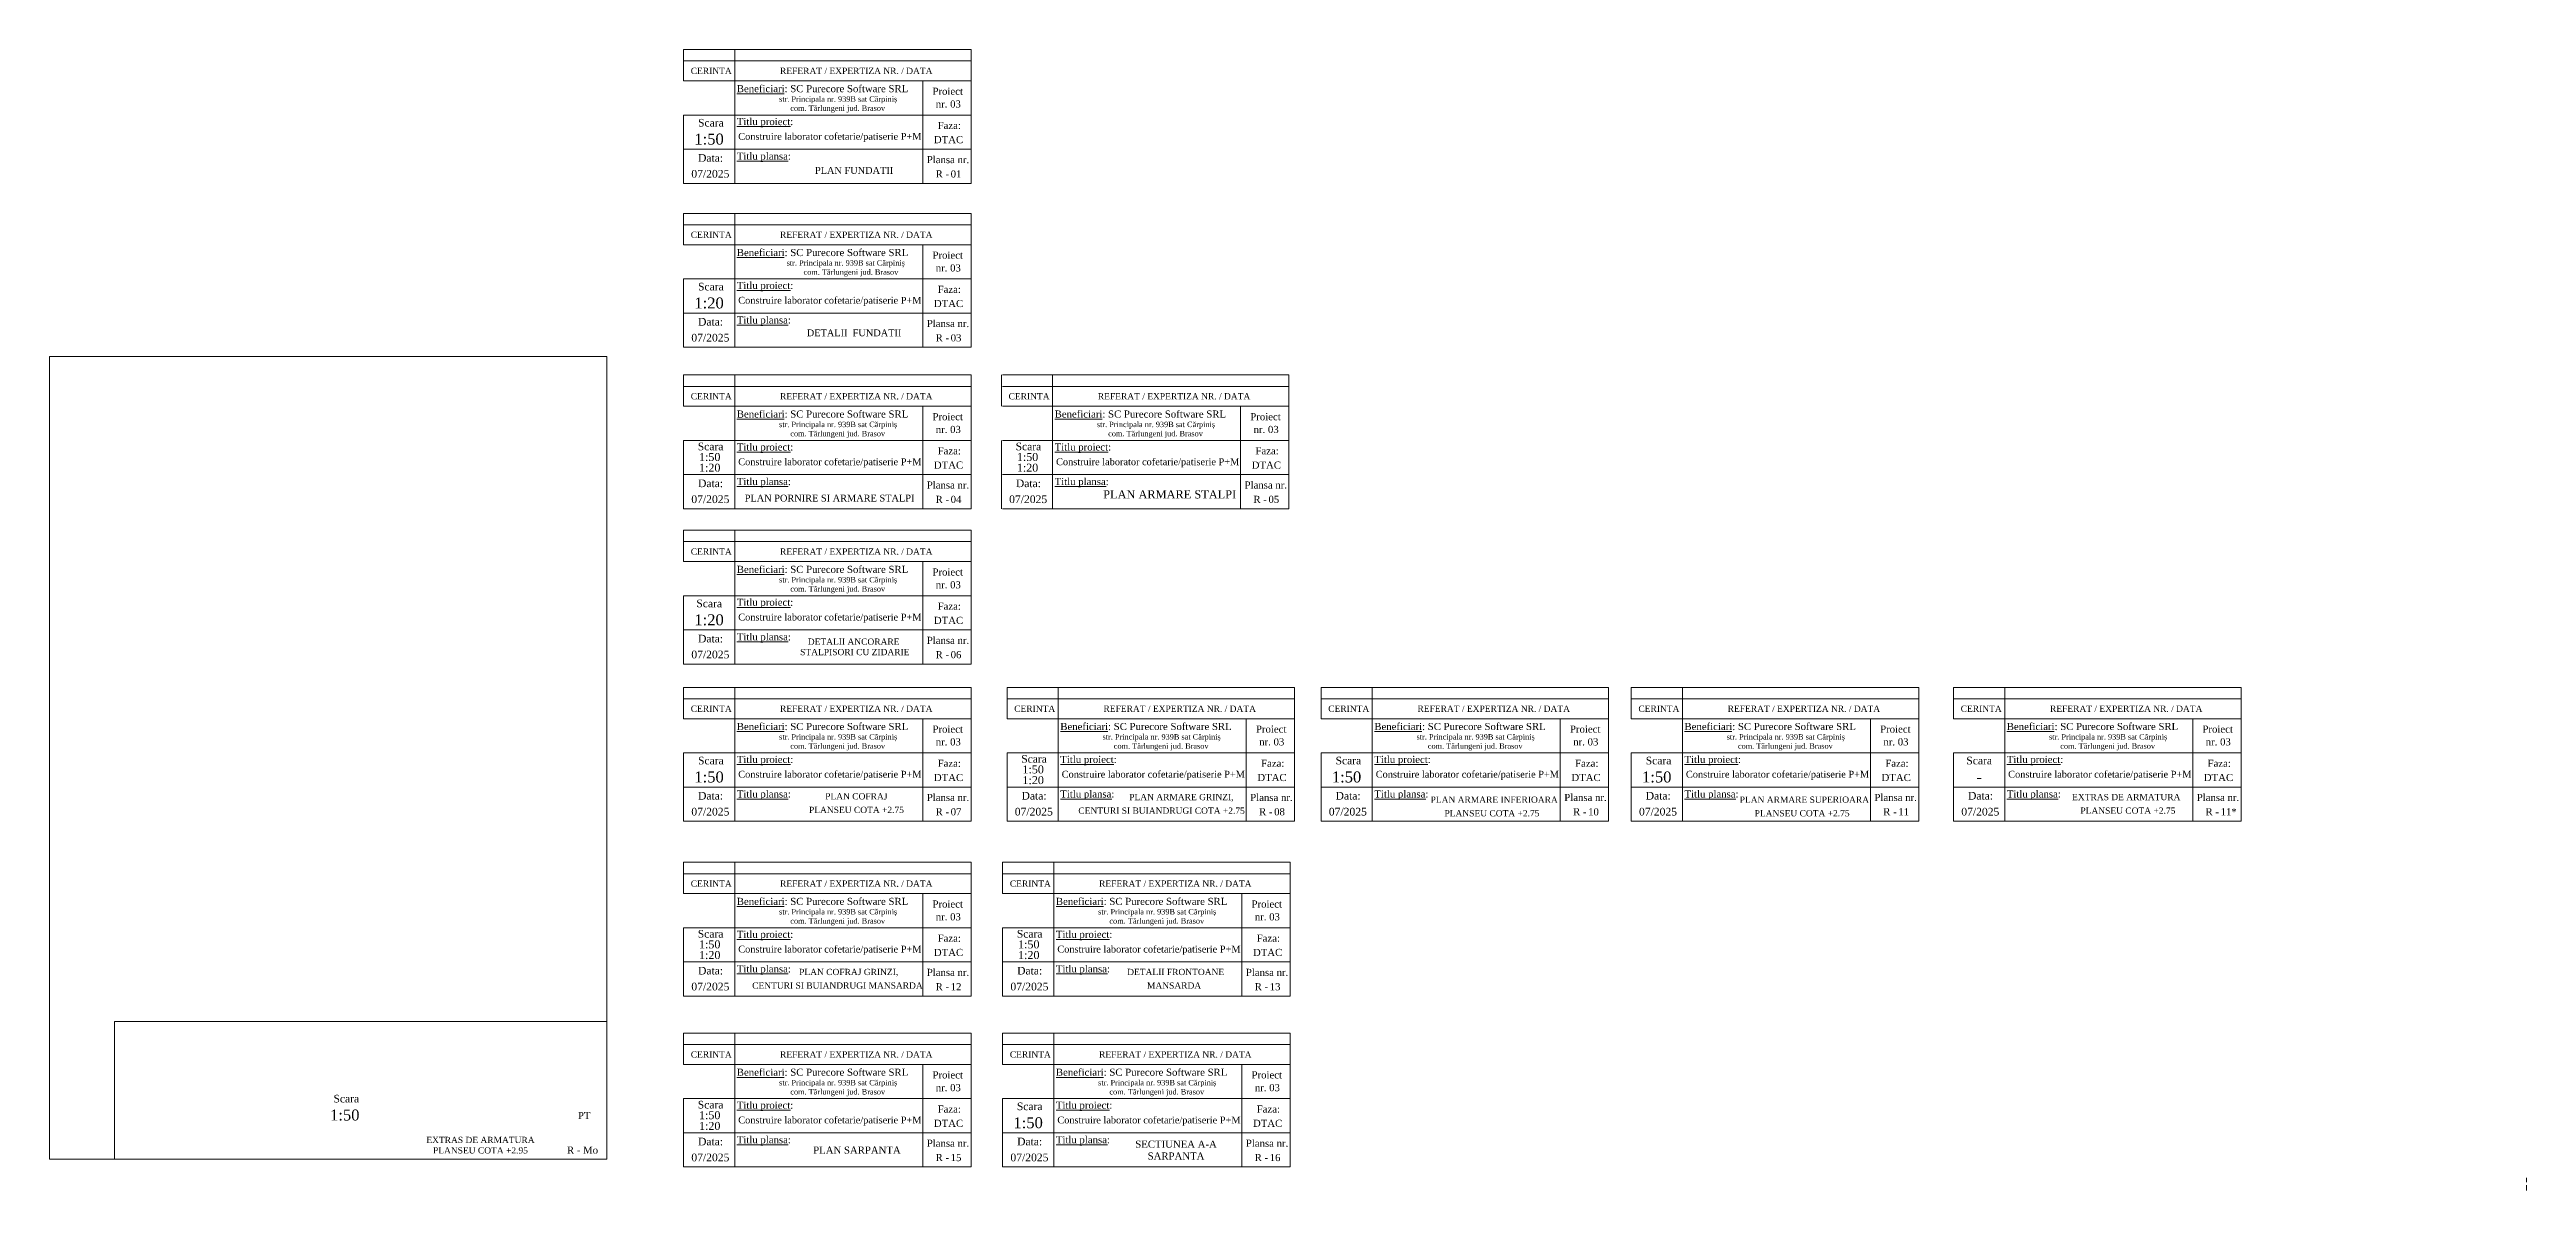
# Paper-space layout '11 Extras planseu' of a CAD drawing. Header units: millimetres. Extents: x 9 to 879, y -3 to 397.
import ezdxf
from ezdxf.enums import TextEntityAlignment as Align

# ---------------------------------------------------------------- set-up
doc = ezdxf.new("R2010")
doc.units = ezdxf.units.MM
doc.linetypes.add('HIDDEN', pattern=[9.525, 6.35, -3.175])
doc.layers.get('0').update_dxf_attribs({"lineweight": 15})
doc.layers.add('Cote', color=7, linetype='Continuous', lineweight=18)
doc.layers.add('xxx', color=3, linetype='Continuous', plot=False)
doc.styles.add('WMF-Times New Roman0', font='times.ttf')

psp = doc.layouts.new('11 Extras planseu')

# ---------------------------------------------------------------- linework, layer by layer
at = {"ltscale": 1.5}
for points in [[(231.59, 386.26), (332.59, 386.26), (332.59, 350.26), (231.59, 350.26)], [(231.59, 328.71), (332.59, 328.71), (332.59, 292.71), (231.59, 292.71)], [(231.59, 271.99), (332.59, 271.99), (332.59, 235.99), (231.59, 235.99)], [(343.65, 271.99), (444.21, 271.99), (444.21, 235.99), (343.65, 235.99)], [(231.59, 217.45), (332.59, 217.45), (332.59, 181.45), (231.59, 181.45)], [(231.59, 162.28), (332.59, 162.28), (332.59, 126.28), (231.59, 126.28)], [(345.19, 162.28), (446.19, 162.28), (446.19, 126.28), (345.19, 126.28)], [(455.48, 162.28), (556.48, 162.28), (556.48, 126.28), (455.48, 126.28)], [(564.41, 162.28), (665.41, 162.28), (665.41, 126.28), (564.41, 126.28)], [(677.6, 162.28), (778.6, 162.28), (778.6, 126.28), (677.6, 126.28)], [(231.59, 100.86), (332.59, 100.86), (332.59, 64.86), (231.59, 64.86)], [(231.59, 40.86), (332.59, 40.86), (332.59, 4.86), (231.59, 4.86)]]:
    psp.add_lwpolyline(points, dxfattribs=at)
psp.add_lwpolyline([(8.93, 7.56), (204.64, 7.56), (204.64, 289.43), (8.93, 289.43)], close=True, dxfattribs=at)
at = {"linetype": 'HIDDEN', "ltscale": 0.3}
psp.add_lwpolyline([(878.82, -3.38), (878.82, 1.11)], dxfattribs=at)
at = {"layer": 'Cote', "ltscale": 1.5}
for points in [[(231.59, 386.26), (231.59, 397.26)], [(332.59, 386.26), (332.59, 397.26), (231.59, 397.26)], [(231.59, 393.26), (332.59, 393.26)], [(249.59, 350.26), (249.59, 397.26)], [(315.59, 386.26), (315.59, 350.26)], [(231.59, 374.26), (332.59, 374.26)], [(231.59, 350.26), (231.59, 374.26)], [(250.36, 381.74), (266.97, 381.74)], [(250.36, 370.18), (269.14, 370.18)], [(231.59, 362.26), (332.59, 362.26)], [(250.36, 358.05), (268.38, 358.05)], [(231.59, 328.71), (231.59, 339.71)], [(332.59, 328.71), (332.59, 339.71), (231.59, 339.71)], [(249.59, 292.71), (249.59, 339.71)], [(231.59, 335.71), (332.59, 335.71)], [(250.36, 324.19), (266.97, 324.19)], [(315.59, 328.71), (315.59, 292.71)], [(231.59, 316.71), (332.59, 316.71)], [(231.59, 292.71), (231.59, 316.71)], [(231.59, 304.71), (332.59, 304.71)], [(250.36, 312.63), (269.14, 312.63)], [(250.36, 300.5), (268.38, 300.5)], [(231.59, 271.99), (231.59, 282.99)], [(332.59, 271.99), (332.59, 282.99), (231.59, 282.99)], [(231.59, 278.99), (332.59, 278.99)], [(249.59, 235.99), (249.59, 282.99)], [(343.21, 271.99), (343.21, 282.99)], [(444.21, 271.99), (444.21, 282.99), (343.65, 282.99)], [(343.65, 278.99), (444.21, 278.99)], [(361.21, 235.99), (361.21, 282.99)], [(315.59, 271.99), (315.59, 235.99)], [(427.21, 271.99), (427.21, 235.99)], [(250.36, 267.47), (266.97, 267.47)], [(361.98, 267.47), (378.59, 267.47)], [(231.59, 259.99), (332.59, 259.99)], [(231.59, 235.99), (231.59, 259.99)], [(250.36, 255.91), (269.14, 255.91)], [(343.21, 235.99), (343.21, 259.99)], [(343.65, 259.99), (444.21, 259.99)], [(361.98, 255.91), (380.75, 255.91)], [(231.59, 247.99), (332.59, 247.99)], [(250.36, 243.78), (268.38, 243.78)], [(343.65, 247.99), (444.21, 247.99)], [(361.98, 243.78), (380, 243.78)], [(231.59, 217.45), (231.59, 228.45)], [(332.59, 217.45), (332.59, 228.45), (231.59, 228.45)], [(249.59, 181.45), (249.59, 228.45)], [(231.59, 224.45), (332.59, 224.45)], [(250.36, 212.93), (266.97, 212.93)], [(315.59, 217.45), (315.59, 181.45)], [(231.59, 205.45), (332.59, 205.45)], [(231.59, 181.45), (231.59, 205.45)], [(250.36, 201.38), (269.14, 201.38)], [(231.59, 193.45), (332.59, 193.45)], [(250.36, 189.24), (268.38, 189.24)], [(231.59, 162.28), (231.59, 173.28)], [(332.59, 162.28), (332.59, 173.28), (231.59, 173.28)], [(231.59, 169.28), (332.59, 169.28)], [(249.59, 126.28), (249.59, 173.28)], [(345.19, 162.28), (345.19, 173.28)], [(446.19, 162.28), (446.19, 173.28), (345.19, 173.28)], [(345.19, 169.28), (446.19, 169.28)], [(363.19, 126.28), (363.19, 173.28)], [(455.48, 162.28), (455.48, 173.28)], [(455.48, 173.28), (556.48, 173.28)], [(455.48, 169.28), (556.48, 169.28)], [(473.48, 126.28), (473.48, 173.28)], [(556.48, 162.28), (556.48, 173.28)], [(564.41, 162.28), (564.41, 173.28)], [(564.41, 173.28), (665.41, 173.28)], [(564.41, 169.28), (665.41, 169.28)], [(582.41, 126.28), (582.41, 173.28)], [(665.41, 162.28), (665.41, 173.28)], [(677.6, 162.28), (677.6, 173.28)], [(677.6, 173.28), (778.6, 173.28)], [(677.6, 169.28), (778.6, 169.28)], [(695.6, 126.28), (695.6, 173.28)], [(778.6, 162.28), (778.6, 173.28)], [(250.36, 157.76), (266.97, 157.76)], [(315.59, 162.28), (315.59, 126.28)], [(363.96, 157.76), (380.57, 157.76)], [(429.19, 162.28), (429.19, 126.28)], [(474.25, 157.76), (490.86, 157.76)], [(539.48, 162.28), (539.48, 126.28)], [(583.17, 157.76), (599.78, 157.76)], [(648.41, 162.28), (648.41, 126.28)], [(696.37, 157.76), (712.98, 157.76)], [(761.6, 162.28), (761.6, 126.28)], [(231.59, 150.28), (332.59, 150.28)], [(231.59, 126.28), (231.59, 150.28)], [(345.19, 150.28), (446.19, 150.28)], [(345.19, 126.28), (345.19, 150.28)], [(455.48, 150.28), (556.48, 150.28)], [(455.48, 126.28), (455.48, 150.28)], [(564.41, 150.28), (665.41, 150.28)], [(564.41, 126.28), (564.41, 150.28)], [(677.6, 150.28), (778.6, 150.28)], [(677.6, 126.28), (677.6, 150.28)], [(250.36, 146.2), (269.14, 146.2)], [(363.96, 146.2), (382.74, 146.2)], [(474.25, 146.2), (493.02, 146.2)], [(583.17, 146.2), (601.95, 146.2)], [(696.37, 146.2), (715.14, 146.2)], [(231.59, 138.28), (332.59, 138.28)], [(250.36, 134.07), (268.38, 134.07)], [(345.19, 138.28), (446.19, 138.28)], [(363.96, 134.07), (381.98, 134.07)], [(455.48, 138.28), (556.48, 138.28)], [(474.25, 134.07), (492.27, 134.07)], [(564.41, 138.28), (665.41, 138.28)], [(583.17, 134.07), (601.2, 134.07)], [(677.6, 138.28), (778.6, 138.28)], [(696.37, 134.07), (714.39, 134.07)], [(231.59, 100.86), (231.59, 111.86)], [(332.59, 100.86), (332.59, 111.86), (231.59, 111.86)], [(231.59, 107.86), (332.59, 107.86)], [(249.59, 64.86), (249.59, 111.86)], [(444.65, 100.86), (444.65, 111.86), (343.65, 111.86), (343.65, 100.86), (444.65, 100.86), (444.65, 64.86), (343.65, 64.86), (343.65, 88.86), (444.65, 88.86)], [(343.65, 107.86), (444.65, 107.86)], [(361.65, 64.86), (361.65, 111.86)], [(250.36, 96.34), (266.97, 96.34)], [(315.59, 100.86), (315.59, 64.86)], [(362.42, 96.34), (379.03, 96.34)], [(427.65, 100.86), (427.65, 64.86)], [(231.59, 88.86), (332.59, 88.86)], [(231.59, 64.86), (231.59, 88.86)], [(250.36, 84.78), (269.14, 84.78)], [(362.42, 84.78), (381.19, 84.78)], [(231.59, 76.86), (332.59, 76.86)], [(250.36, 72.65), (268.38, 72.65)], [(343.65, 76.86), (444.65, 76.86)], [(362.42, 72.65), (380.44, 72.65)], [(231.59, 40.86), (231.59, 51.86)], [(332.59, 40.86), (332.59, 51.86), (231.59, 51.86)], [(231.59, 47.86), (332.59, 47.86)], [(249.59, 4.86), (249.59, 51.86)], [(444.65, 40.86), (444.65, 51.86), (343.65, 51.86), (343.65, 40.86), (444.65, 40.86), (444.65, 4.86), (343.65, 4.86), (343.65, 28.86), (444.65, 28.86)], [(343.65, 47.86), (444.65, 47.86)], [(361.65, 4.86), (361.65, 51.86)], [(250.36, 36.34), (266.97, 36.34)], [(315.59, 40.86), (315.59, 4.86)], [(362.42, 36.34), (379.03, 36.34)], [(427.65, 40.86), (427.65, 4.86)], [(231.59, 28.86), (332.59, 28.86)], [(231.59, 4.86), (231.59, 28.86)], [(250.36, 24.78), (269.14, 24.78)], [(362.42, 24.78), (381.19, 24.78)], [(231.59, 16.86), (332.59, 16.86)], [(250.36, 12.64), (268.38, 12.64)], [(343.65, 16.86), (444.65, 16.86)], [(362.42, 12.64), (380.44, 12.64)]]:
    psp.add_lwpolyline(points, dxfattribs=at)

# ---------------------------------------------------------------- texts
at = {"color": 0, "style": 'WMF-Times New Roman0'}
for s, height, p in [('CERINTA', 2.2, (234.12, 388.67)), ('Beneficiari: SC Purecore Software SRL', 2.5, (250.3, 382.28)), ('REFERAT / EXPERTIZA NR. / DATA', 2.2, (265.48, 388.67)), ('Proiect', 2.5, (319.02, 381.36)), ('str. Principala nr. 939B sat Cărpiniș', 1.9, (265.13, 378.94)), ('com. Tărlungeni jud. Brasov', 1.9, (269.09, 375.72)), ('nr. 03', 2.5, (320.17, 376.88)), ('Scara', 2.684, (236.69, 370.22)), ('Titlu proiect:', 2.5, (250.3, 370.72)), ('Faza:', 2.5, (320.82, 369.36)), ('Data:', 2.684, (236.69, 357.86)), ('Titlu plansa:', 2.5, (250.3, 358.59)), ('Plansa nr.', 2.5, (317.01, 357.36)), ('07/2025', 2.7, (234.32, 352.28)), ('CERINTA', 2.2, (234.12, 331.12)), ('REFERAT / EXPERTIZA NR. / DATA', 2.2, (265.48, 331.12)), ('Beneficiari: SC Purecore Software SRL', 2.5, (250.3, 324.73)), ('str. Principala nr. 939B sat Cărpiniș', 1.9, (267.8, 321.39)), ('Proiect', 2.5, (319.02, 323.81)), ('nr. 03', 2.5, (320.17, 319.33)), ('Titlu proiect:', 2.5, (250.3, 313.17)), ('com. Tărlungeni jud. Brasov', 1.9, (273.72, 318.17)), ('Faza:', 2.5, (320.82, 311.81)), ('07/2025', 2.7, (234.32, 294.73)), ('Data:', 2.684, (236.69, 300.32)), ('Titlu plansa:', 2.5, (250.3, 301.04)), ('Plansa nr.', 2.5, (317.01, 299.81)), ('CERINTA', 2.2, (234.12, 274.4)), ('Beneficiari: SC Purecore Software SRL', 2.5, (250.3, 268.01)), ('REFERAT / EXPERTIZA NR. / DATA', 2.2, (265.48, 274.4)), ('CERINTA', 2.2, (345.74, 274.4)), ('Beneficiari: SC Purecore Software SRL', 2.5, (361.92, 268.01)), ('REFERAT / EXPERTIZA NR. / DATA', 2.2, (377.09, 274.4)), ('str. Principala nr. 939B sat Cărpiniș', 1.9, (265.13, 264.67)), ('com. Tărlungeni jud. Brasov', 1.9, (269.09, 261.45)), ('Proiect', 2.5, (319.02, 267.09)), ('nr. 03', 2.5, (320.17, 262.61)), ('str. Principala nr. 939B sat Cărpiniș', 1.9, (376.74, 264.67)), ('com. Tărlungeni jud. Brasov', 1.9, (380.7, 261.45)), ('Proiect', 2.5, (430.63, 267.09)), ('nr. 03', 2.5, (431.79, 262.61)), ('Titlu proiect:', 2.5, (250.3, 256.45)), ('Faza:', 2.5, (320.82, 255.09)), ('Titlu proiect:', 2.5, (361.92, 256.45)), ('Faza:', 2.5, (432.44, 255.09)), ('Data:', 2.684, (236.69, 243.59)), ('Titlu plansa:', 2.5, (250.3, 244.32)), ('Plansa nr.', 2.5, (317.01, 243.09)), ('Data:', 2.684, (348.31, 243.59)), ('Titlu plansa:', 2.5, (361.92, 244.32)), ('Plansa nr.', 2.5, (428.63, 243.09)), ('07/2025', 2.7, (234.32, 238)), ('07/2025', 2.7, (345.94, 238)), ('CERINTA', 2.2, (234.12, 219.87)), ('REFERAT / EXPERTIZA NR. / DATA', 2.2, (265.48, 219.87)), ('Beneficiari: SC Purecore Software SRL', 2.5, (250.3, 213.47)), ('str. Principala nr. 939B sat Cărpiniș', 1.9, (265.13, 210.13)), ('com. Tărlungeni jud. Brasov', 1.9, (269.09, 206.92)), ('Proiect', 2.5, (319.02, 212.55)), ('nr. 03', 2.5, (320.17, 208.07)), ('Titlu proiect:', 2.5, (250.3, 201.92)), ('Faza:', 2.5, (320.82, 200.55)), ('Data:', 2.684, (236.69, 189.06)), ('Titlu plansa:', 2.5, (250.3, 189.78)), ('07/2025', 2.7, (234.32, 183.47)), ('Plansa nr.', 2.5, (317.01, 188.55)), ('CERINTA', 2.2, (234.12, 164.69)), ('REFERAT / EXPERTIZA NR. / DATA', 2.2, (265.48, 164.69)), ('CERINTA', 2.2, (347.72, 164.69)), ('REFERAT / EXPERTIZA NR. / DATA', 2.2, (379.08, 164.69)), ('CERINTA', 2.2, (458.01, 164.69)), ('REFERAT / EXPERTIZA NR. / DATA', 2.2, (489.36, 164.69)), ('CERINTA', 2.2, (566.94, 164.69)), ('REFERAT / EXPERTIZA NR. / DATA', 2.2, (598.29, 164.69)), ('CERINTA', 2.2, (680.13, 164.69)), ('REFERAT / EXPERTIZA NR. / DATA', 2.2, (711.48, 164.69)), ('Beneficiari: SC Purecore Software SRL', 2.5, (250.3, 158.3)), ('str. Principala nr. 939B sat Cărpiniș', 1.9, (265.13, 154.96)), ('Proiect', 2.5, (319.02, 157.38)), ('Beneficiari: SC Purecore Software SRL', 2.5, (363.9, 158.3)), ('str. Principala nr. 939B sat Cărpiniș', 1.9, (378.73, 154.96)), ('Proiect', 2.5, (432.62, 157.38)), ('Beneficiari: SC Purecore Software SRL', 2.5, (474.19, 158.3)), ('str. Principala nr. 939B sat Cărpiniș', 1.9, (489.01, 154.96)), ('Proiect', 2.5, (542.9, 157.38)), ('Beneficiari: SC Purecore Software SRL', 2.5, (583.12, 158.3)), ('str. Principala nr. 939B sat Cărpiniș', 1.9, (597.94, 154.96)), ('Proiect', 2.5, (651.83, 157.38)), ('Beneficiari: SC Purecore Software SRL', 2.5, (696.31, 158.3)), ('str. Principala nr. 939B sat Cărpiniș', 1.9, (711.14, 154.96)), ('Proiect', 2.5, (765.03, 157.38)), ('Scara', 2.684, (236.69, 146.24)), ('Titlu proiect:', 2.5, (250.3, 146.74)), ('com. Tărlungeni jud. Brasov', 1.9, (269.09, 151.74)), ('nr. 03', 2.5, (320.17, 152.9)), ('Titlu proiect:', 2.5, (363.9, 146.74)), ('com. Tărlungeni jud. Brasov', 1.9, (382.69, 151.74)), ('nr. 03', 2.5, (433.77, 152.9)), ('Scara', 2.684, (460.58, 146.24)), ('Titlu proiect:', 2.5, (474.19, 146.74)), ('com. Tărlungeni jud. Brasov', 1.9, (492.97, 151.74)), ('nr. 03', 2.5, (544.06, 152.9)), ('Scara', 2.684, (569.51, 146.24)), ('Titlu proiect:', 2.5, (583.12, 146.74)), ('com. Tărlungeni jud. Brasov', 1.9, (601.9, 151.74)), ('nr. 03', 2.5, (652.99, 152.9)), ('Titlu proiect:', 2.5, (696.31, 146.74)), ('com. Tărlungeni jud. Brasov', 1.9, (715.1, 151.74)), ('nr. 03', 2.5, (766.18, 152.9)), ('Faza:', 2.5, (320.82, 145.38)), ('Faza:', 2.5, (434.42, 145.38)), ('Faza:', 2.5, (544.71, 145.38)), ('Faza:', 2.5, (653.64, 145.38)), ('Faza:', 2.5, (766.83, 145.38)), ('07/2025', 2.7, (234.32, 128.29)), ('Data:', 2.684, (236.69, 133.88)), ('Titlu plansa:', 2.5, (250.3, 134.61)), ('Plansa nr.', 2.5, (317.01, 133.38)), ('07/2025', 2.7, (347.92, 128.29)), ('Data:', 2.684, (350.29, 133.88)), ('Titlu plansa:', 2.5, (363.9, 134.61)), ('Plansa nr.', 2.5, (430.61, 133.38)), ('07/2025', 2.7, (458.21, 128.29)), ('Data:', 2.684, (460.58, 133.88)), ('Titlu plansa:', 2.5, (474.19, 134.61)), ('Plansa nr.', 2.5, (540.9, 133.38)), ('07/2025', 2.7, (567.13, 128.29)), ('Data:', 2.684, (569.51, 133.88)), ('Titlu plansa:', 2.5, (583.12, 134.61)), ('Plansa nr.', 2.5, (649.83, 133.38)), ('07/2025', 2.7, (680.33, 128.29)), ('Data:', 2.684, (682.7, 133.88)), ('Titlu plansa:', 2.5, (696.31, 134.61)), ('Plansa nr.', 2.5, (763.02, 133.38)), ('CERINTA', 2.2, (234.12, 103.27)), ('REFERAT / EXPERTIZA NR. / DATA', 2.2, (265.48, 103.27)), ('CERINTA', 2.2, (346.18, 103.27)), ('REFERAT / EXPERTIZA NR. / DATA', 2.2, (377.53, 103.27)), ('Beneficiari: SC Purecore Software SRL', 2.5, (250.3, 96.88)), ('Proiect', 2.5, (319.02, 95.96)), ('Beneficiari: SC Purecore Software SRL', 2.5, (362.36, 96.88)), ('Proiect', 2.5, (431.07, 95.96)), ('Titlu proiect:', 2.5, (250.3, 85.32)), ('str. Principala nr. 939B sat Cărpiniș', 1.9, (265.13, 93.54)), ('com. Tărlungeni jud. Brasov', 1.9, (269.09, 90.32)), ('nr. 03', 2.5, (320.17, 91.48)), ('Titlu proiect:', 2.5, (362.36, 85.32)), ('str. Principala nr. 939B sat Cărpiniș', 1.9, (377.19, 93.54)), ('com. Tărlungeni jud. Brasov', 1.9, (381.15, 90.32)), ('nr. 03', 2.5, (432.23, 91.48)), ('Faza:', 2.5, (320.82, 83.96)), ('Faza:', 2.5, (432.88, 83.96)), ('07/2025', 2.7, (234.32, 66.87)), ('Data:', 2.684, (236.69, 72.46)), ('Titlu plansa:', 2.5, (250.3, 73.19)), ('Plansa nr.', 2.5, (317.01, 71.96)), ('07/2025', 2.7, (346.38, 66.87)), ('Data:', 2.684, (348.75, 72.46)), ('Titlu plansa:', 2.5, (362.36, 73.19)), ('Plansa nr.', 2.5, (429.07, 71.96)), ('CERINTA', 2.2, (234.12, 43.27)), ('REFERAT / EXPERTIZA NR. / DATA', 2.2, (265.48, 43.27)), ('CERINTA', 2.2, (346.18, 43.27)), ('REFERAT / EXPERTIZA NR. / DATA', 2.2, (377.53, 43.27)), ('Beneficiari: SC Purecore Software SRL', 2.5, (250.3, 36.88)), ('str. Principala nr. 939B sat Cărpiniș', 1.9, (265.13, 33.54)), ('Proiect', 2.5, (319.02, 35.96)), ('Beneficiari: SC Purecore Software SRL', 2.5, (362.36, 36.88)), ('str. Principala nr. 939B sat Cărpiniș', 1.9, (377.19, 33.54)), ('Proiect', 2.5, (431.07, 35.96)), ('Titlu proiect:', 2.5, (250.3, 25.32)), ('com. Tărlungeni jud. Brasov', 1.9, (269.09, 30.32)), ('nr. 03', 2.5, (320.17, 31.48)), ('Faza:', 2.5, (320.82, 23.96)), ('Titlu proiect:', 2.5, (362.36, 25.32)), ('com. Tărlungeni jud. Brasov', 1.9, (381.15, 30.32)), ('nr. 03', 2.5, (432.23, 31.48)), ('Faza:', 2.5, (432.88, 23.96)), ('07/2025', 2.7, (234.32, 6.87)), ('Data:', 2.684, (236.69, 12.46)), ('Titlu plansa:', 2.5, (250.3, 13.18)), ('Plansa nr.', 2.5, (317.01, 11.96)), ('07/2025', 2.7, (346.38, 6.87)), ('Data:', 2.684, (348.75, 12.46)), ('Titlu plansa:', 2.5, (362.36, 13.18)), ('Plansa nr.', 2.5, (429.07, 11.96))]:
    psp.add_text(s, height=height, dxfattribs=at).set_placement(p)
for s, height, p in [('1:50', 3.847, (240.55, 363.89)), ('Construire laborator cofetarie/patiserie P+M', 2.4, (282.97, 365.57)), ('DTAC', 2.5, (324.65, 364.37)), ('Construire laborator cofetarie/patiserie P+M', 2.4, (282.97, 308.02)), ('DTAC', 2.5, (324.65, 306.82)), ('Construire laborator cofetarie/patiserie P+M', 2.4, (282.97, 251.3)), ('DTAC', 2.5, (324.65, 250.09)), ('Construire laborator cofetarie/patiserie P+M', 2.4, (394.59, 251.3)), ('DTAC', 2.5, (436.27, 250.09)), ('Construire laborator cofetarie/patiserie P+M', 2.4, (282.97, 196.76)), ('DTAC', 2.5, (324.65, 195.56)), ('1:50', 3.847, (240.55, 139.9)), ('Construire laborator cofetarie/patiserie P+M', 2.4, (282.97, 141.59)), ('DTAC', 2.5, (324.65, 140.38)), ('Construire laborator cofetarie/patiserie P+M', 2.4, (396.57, 141.59)), ('DTAC', 2.5, (438.25, 140.38)), ('1:50', 3.847, (464.44, 139.9)), ('Construire laborator cofetarie/patiserie P+M', 2.4, (506.86, 141.59)), ('DTAC', 2.5, (548.54, 140.38)), ('1:50', 3.847, (573.37, 139.9)), ('Construire laborator cofetarie/patiserie P+M', 2.4, (615.79, 141.59)), ('DTAC', 2.5, (657.47, 140.38)), ('Construire laborator cofetarie/patiserie P+M', 2.4, (728.98, 141.59)), ('DTAC', 2.5, (770.66, 140.38)), ('Construire laborator cofetarie/patiserie P+M', 2.4, (282.97, 80.17)), ('DTAC', 2.5, (324.65, 78.96)), ('Construire laborator cofetarie/patiserie P+M', 2.4, (395.03, 80.17)), ('DTAC', 2.5, (436.71, 78.96)), ('1:50', 3.847, (112.61, 21.19)), ('PT', 2.5, (196.71, 21.67)), ('Construire laborator cofetarie/patiserie P+M', 2.4, (282.97, 20.17)), ('DTAC', 2.5, (324.65, 18.96)), ('1:50', 3.847, (352.61, 18.48)), ('Construire laborator cofetarie/patiserie P+M', 2.4, (395.03, 20.17)), ('DTAC', 2.5, (436.71, 18.96))]:
    psp.add_text(s, height=height, dxfattribs=at).set_placement(p, align=Align.CENTER)
at = {"style": 'WMF-Times New Roman0'}
for s, height, p in [('PLAN FUNDATII', 2.4, (291.48, 354.81)), ('R - ', 2.5, (322.95, 353.58)), ('DETALII  FUNDATII', 2.4, (291.48, 297.78)), ('R - ', 2.5, (322.95, 296.03)), ('1:50', 2.8, (240.78, 254.18)), ('1:50', 2.8, (352.4, 254.18)), ('1:20', 2.8, (240.78, 250.42)), ('1:20', 2.8, (352.4, 250.42)), ('PLAN PORNIRE SI ARMARE STALPI', 2.4, (282.87, 239.74)), ('R - ', 2.5, (322.95, 239.31)), ('PLAN ARMARE STALPI', 2.8696, (402.31, 241.06)), ('R - ', 2.5, (434.56, 239.31)), ('R - ', 2.5, (322.95, 184.77)), ('1:50', 2.8, (354.38, 144.47)), ('1:20', 2.8, (354.38, 140.71)), ('PLANSEU COTA +2.75', 2.2, (292.32, 130.26)), ('PLAN COFRAJ', 2.2, (292.27, 135.03)), ('R - ', 2.5, (322.95, 129.6)), (' CENTURI SI BUIANDRUGI COTA +2.75', 2.2, (399.06, 130)), ('PLAN ARMARE GRINZI,', 2.2, (406.43, 134.77)), ('R - ', 2.5, (436.55, 129.6)), ('PLAN ARMARE INFERIOARA', 2.2, (516.29, 133.85)), ('R - ', 2.5, (546.83, 129.6)), ('PLAN ARMARE SUPERIOARA', 2.2, (625.22, 133.85)), ('R - ', 2.5, (655.76, 129.6)), ('EXTRAS DE ARMATURA', 2.2, (738.27, 134.77)), ('PLANSEU COTA +2.75', 2.2, (738.84, 130)), ('R - ', 2.5, (768.95, 129.6)), ('PLANSEU COTA +2.75', 2.2, (515.5, 129.08)), ('PLANSEU COTA +2.75', 2.2, (624.43, 129.08)), ('1:50', 2.8, (240.78, 83.05)), ('1:20', 2.8, (240.78, 79.29)), ('1:50', 2.8, (352.84, 83.05)), ('1:20', 2.8, (352.84, 79.29)), ('CENTURI SI BUIANDRUGI MANSARDA', 2.2, (285.64, 68.58)), ('PLAN COFRAJ GRINZI,', 2.2, (289.58, 73.35)), ('DETALII FRONTOANE', 2.2, (404.43, 73.35)), ('MANSARDA', 2.2, (403.87, 68.58)), ('R - ', 2.5, (322.95, 68.18)), ('R - ', 2.5, (435, 68.18)), ('1:50', 2.8, (240.78, 23.05)), ('1:20', 2.8, (240.78, 19.29)), ('R - ', 2.5, (322.95, 8.17)), ('R - ', 2.5, (435, 8.17))]:
    psp.add_text(s, height=height, dxfattribs=at).set_placement(p, align=Align.MIDDLE_CENTER)
for s, p in [('01', (325.4, 353.58)), ('03', (325.4, 296.03)), ('04', (325.4, 239.31)), ('05', (437.01, 239.31)), ('06', (325.4, 184.77)), ('07', (325.4, 129.6)), ('08', (439, 129.6)), ('10', (549.28, 129.6)), ('11', (658.21, 129.6)), ('11*', (771.4, 129.6)), ('12', (325.4, 68.18)), ('13', (437.45, 68.18)), ('15', (325.4, 8.17)), ('16', (437.45, 8.17))]:
    psp.add_text(s, height=2.5, dxfattribs=at).set_placement(p, align=Align.MIDDLE_LEFT)
at = {"ltscale": 1.5, "style": 'WMF-Times New Roman0'}
psp.add_text('Scara', height=2.684, dxfattribs=at).set_placement((236.69, 312.67))
for s, height, p in [('1:20', 3.847, (240.55, 306.34)), ('1:20', 3.847, (240.55, 195.08)), ('-', 3.85, (686.56, 139.9))]:
    psp.add_text(s, height=height, dxfattribs=at).set_placement(p, align=Align.CENTER)
for p in [(241.09, 257.88), (352.71, 257.88), (354.69, 148.17), (241.09, 86.75), (353.15, 86.75), (241.09, 26.75)]:
    psp.add_text('Scara', height=2.684, dxfattribs=at).set_placement(p, align=Align.MIDDLE_CENTER)
at = {"color": 0, "style": 'WMF-Times New Roman0'}
for p in [(240.59, 202.76), (686.6, 147.58), (113.15, 28.87), (353.15, 26.16)]:
    psp.add_text('Scara', height=2.684, dxfattribs=at).set_placement(p, align=Align.MIDDLE_CENTER)
at = {"ltscale": 1.5, "attachment_point": 2, "style": 'WMF-Times New Roman0'}
for s, insert, char_height, width in [('DETALII ANCORARE\\P STALPISORI CU ZIDARIE', (291.33, 190.45), 2.2, 80.6862), ('EXTRAS DE ARMATURA\\PPLANSEU COTA +2.95', (160.26, 15.47), 2.2, 53.1409), ('PLAN SARPANTA', (292.49, 12.04), 2.5, 35.1766), ('SECTIUNEA A-A SARPANTA', (404.55, 14.14), 2.5, 35.1766)]:
    psp.add_mtext(s, dxfattribs=dict(at, insert=insert, char_height=char_height, width=width))
at = {"layer": 'Cote', "ltscale": 1.5, "insert": (196.11, 10.78), "char_height": 2.5, "attachment_point": 5, "style": 'WMF-Times New Roman0'}
psp.add_mtext('R - Mo', dxfattribs=at)

# ---------------------------------------------------------------- viewports
at = {"layer": 'xxx', "ltscale": 1.5, "view_target_point": (262.22, 148.5)}
psp.add_viewport(center=(106.79, 148.49), size=(195.72, 281.866), view_center_point=(203714.03, -622734.33), view_height=14093.296, dxfattribs=at)
psp.add_viewport(center=(118.2, 31.76), size=(172.9, 48.4011), view_center_point=(99913.34, -660664.24), view_height=2420.0565, status=3, dxfattribs=at)

doc.saveas('drawing.dxf')
